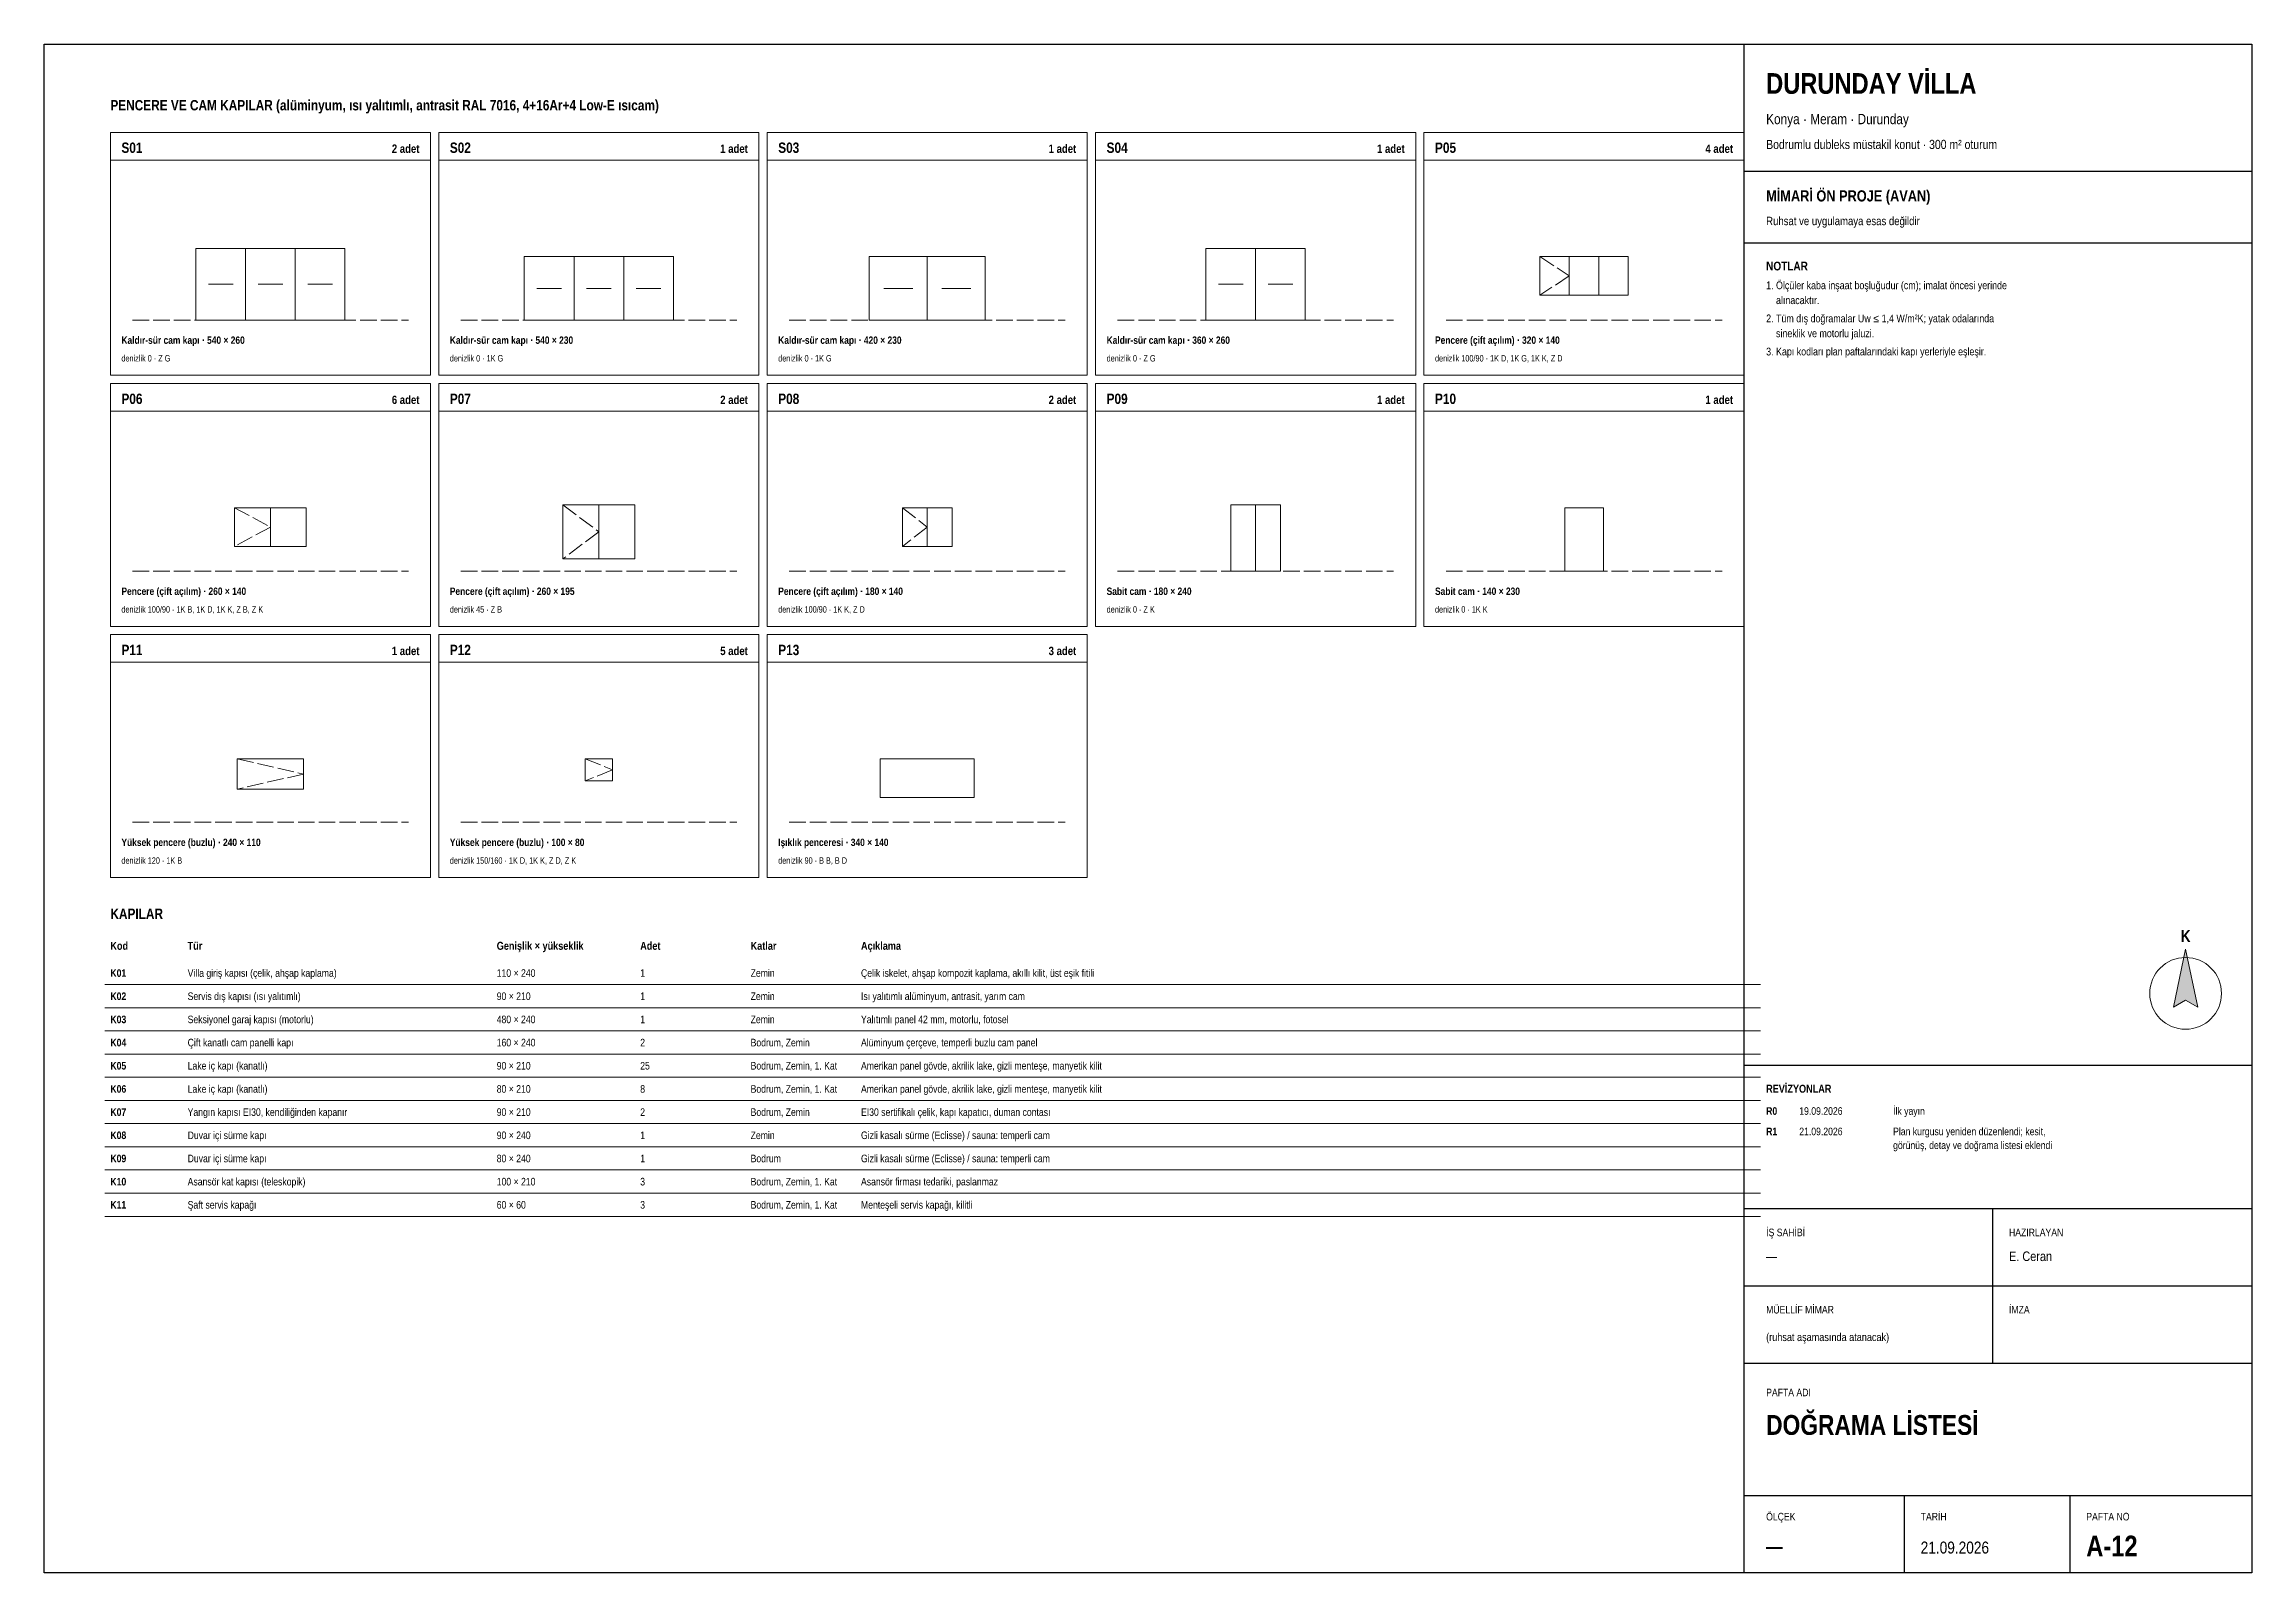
# Paper-space layout 'A-12 DOGRAMA LISTESI' of a CAD drawing. Header units: centimetres, sheet in millimetres. Extents: x 10 to 410, y 10 to 287.
import ezdxf
from ezdxf.enums import TextEntityAlignment as Align

# ---------------------------------------------------------------- set-up
doc = ezdxf.new("R2010")
doc.units = ezdxf.units.CM
doc.header["$LTSCALE"] = 0.25
doc.linetypes.add('ACAD_ISO02W100', pattern=[15, 12, -3])
for name, color, linetype, lineweight in [('M-GOST-ANTET', 176, 'Continuous', 25), ('M-GOST-ANTETYAZI', 177, 'Continuous', 9), ('M-GOST-KUZEYOKU', 1, 'Continuous', 9), ('M-GOST-TABLO', 1, 'Continuous', 9)]:
    doc.layers.add(name, color=color, linetype=linetype, lineweight=lineweight)
doc.styles.add('YAZI', font='arialn.ttf')
doc.styles.add('YAZI-KALIN', font='arialnb.ttf')

psp = doc.layouts.new('A-12 DOGRAMA LISTESI')

# ---------------------------------------------------------------- hatches: boundary and pattern name
at = {"layer": 'M-GOST-KUZEYOKU'}
h = psp.add_hatch(color=256, dxfattribs=at)
h.dxf.hatch_style = 1
h.paths.add_polyline_path([(398, 123), (400.2, 112.5), (398, 113.8), (395.8, 112.5)])

# ---------------------------------------------------------------- linework, layer by layer
at = {"layer": 'M-GOST-ANTET'}
for p, q in [((318, 264), (410, 264)), ((318, 251), (410, 251)), ((318, 102), (410, 102)), ((318, 76), (410, 76)), ((363, 76), (363, 62)), ((318, 62), (410, 62)), ((363, 62), (363, 48)), ((318, 48), (410, 48)), ((318, 24), (410, 24)), ((347, 24), (347, 10)), ((377, 24), (377, 10))]:
    psp.add_line(p, q, dxfattribs=at)
for points in [[(10, 287), (410, 287), (410, 10), (10, 10)], [(318, 287), (410, 287), (410, 10), (318, 10)]]:
    psp.add_lwpolyline(points, close=True, dxfattribs=at)
at = {"layer": 'M-GOST-KUZEYOKU'}
psp.add_lwpolyline([(398, 123), (400.2, 112.5), (398, 113.8), (395.8, 112.5)], close=True, dxfattribs=at)
psp.add_circle((398, 115), 6.5, dxfattribs=at)
at = {"layer": 'M-GOST-TABLO'}
for p, q in [((46.5, 250), (46.5, 237)), ((55.5, 250), (55.5, 237)), ((106, 248.5), (106, 237)), ((115, 248.5), (115, 237)), ((170, 248.5), (170, 237)), ((229.5, 250), (229.5, 237)), ((286.33, 248.5), (286.33, 241.5)), ((291.67, 248.5), (291.67, 241.5)), ((39.75, 243.5), (44.25, 243.5)), ((48.75, 243.5), (53.25, 243.5)), ((57.75, 243.5), (62.25, 243.5)), ((99.25, 242.75), (103.75, 242.75)), ((108.25, 242.75), (112.75, 242.75)), ((117.25, 242.75), (121.75, 242.75)), ((162.12, 242.75), (167.38, 242.75)), ((172.62, 242.75), (177.88, 242.75)), ((222.75, 243.5), (227.25, 243.5)), ((231.75, 243.5), (236.25, 243.5)), ((51, 203), (51, 196)), ((110.5, 203.5), (110.5, 193.75)), ((170, 203), (170, 196)), ((229.5, 203.5), (229.5, 191.5)), ((21, 116.6), (321, 116.6)), ((21, 112.4), (321, 112.4)), ((21, 108.2), (321, 108.2)), ((21, 104), (321, 104)), ((21, 99.8), (321, 99.8)), ((21, 95.6), (321, 95.6)), ((21, 91.4), (321, 91.4)), ((21, 87.2), (321, 87.2)), ((21, 83), (321, 83)), ((21, 78.8), (321, 78.8)), ((21, 74.6), (321, 74.6))]:
    psp.add_line(p, q, dxfattribs=at)
at = {"layer": 'M-GOST-TABLO', "linetype": 'ACAD_ISO02W100'}
for p, q in [((26, 237), (76, 237)), ((85.5, 237), (135.5, 237)), ((145, 237), (195, 237)), ((204.5, 237), (254.5, 237)), ((264, 237), (314, 237)), ((26, 191.5), (76, 191.5)), ((85.5, 191.5), (135.5, 191.5)), ((145, 191.5), (195, 191.5)), ((204.5, 191.5), (254.5, 191.5)), ((264, 191.5), (314, 191.5)), ((26, 146), (76, 146)), ((85.5, 146), (135.5, 146)), ((145, 146), (195, 146))]:
    psp.add_line(p, q, dxfattribs=at)
at = {"layer": 'M-GOST-TABLO'}
for points in [[(22, 271), (80, 271), (80, 227), (22, 227)], [(22, 271), (80, 271), (80, 266), (22, 266)], [(81.5, 271), (139.5, 271), (139.5, 227), (81.5, 227)], [(81.5, 271), (139.5, 271), (139.5, 266), (81.5, 266)], [(141, 271), (199, 271), (199, 227), (141, 227)], [(141, 271), (199, 271), (199, 266), (141, 266)], [(200.5, 271), (258.5, 271), (258.5, 227), (200.5, 227)], [(200.5, 271), (258.5, 271), (258.5, 266), (200.5, 266)], [(260, 271), (318, 271), (318, 227), (260, 227)], [(260, 271), (318, 271), (318, 266), (260, 266)], [(37.5, 250), (64.5, 250), (64.5, 237), (37.5, 237)], [(97, 248.5), (124, 248.5), (124, 237), (97, 237)], [(159.5, 248.5), (180.5, 248.5), (180.5, 237), (159.5, 237)], [(220.5, 250), (238.5, 250), (238.5, 237), (220.5, 237)], [(281, 248.5), (297, 248.5), (297, 241.5), (281, 241.5)], [(22, 225.5), (80, 225.5), (80, 181.5), (22, 181.5)], [(22, 225.5), (80, 225.5), (80, 220.5), (22, 220.5)], [(81.5, 225.5), (139.5, 225.5), (139.5, 181.5), (81.5, 181.5)], [(81.5, 225.5), (139.5, 225.5), (139.5, 220.5), (81.5, 220.5)], [(141, 225.5), (199, 225.5), (199, 181.5), (141, 181.5)], [(141, 225.5), (199, 225.5), (199, 220.5), (141, 220.5)], [(200.5, 225.5), (258.5, 225.5), (258.5, 181.5), (200.5, 181.5)], [(200.5, 225.5), (258.5, 225.5), (258.5, 220.5), (200.5, 220.5)], [(260, 225.5), (318, 225.5), (318, 181.5), (260, 181.5)], [(260, 225.5), (318, 225.5), (318, 220.5), (260, 220.5)], [(44.5, 203), (57.5, 203), (57.5, 196), (44.5, 196)], [(104, 203.5), (117, 203.5), (117, 193.75), (104, 193.75)], [(165.5, 203), (174.5, 203), (174.5, 196), (165.5, 196)], [(225, 203.5), (234, 203.5), (234, 191.5), (225, 191.5)], [(285.5, 203), (292.5, 203), (292.5, 191.5), (285.5, 191.5)], [(22, 180), (80, 180), (80, 136), (22, 136)], [(22, 180), (80, 180), (80, 175), (22, 175)], [(81.5, 180), (139.5, 180), (139.5, 136), (81.5, 136)], [(81.5, 180), (139.5, 180), (139.5, 175), (81.5, 175)], [(141, 180), (199, 180), (199, 136), (141, 136)], [(141, 180), (199, 180), (199, 175), (141, 175)], [(45, 157.5), (57, 157.5), (57, 152), (45, 152)], [(108, 157.5), (113, 157.5), (113, 153.5), (108, 153.5)], [(161.5, 157.5), (178.5, 157.5), (178.5, 150.5), (161.5, 150.5)]]:
    psp.add_lwpolyline(points, close=True, dxfattribs=at)
at = {"layer": 'M-GOST-TABLO', "linetype": 'ACAD_ISO02W100'}
for points in [[(281, 248.5), (286.33, 245), (281, 241.5)], [(44.5, 203), (51, 199.5), (44.5, 196)], [(104, 203.5), (110.5, 198.62), (104, 193.75)], [(165.5, 203), (170, 199.5), (165.5, 196)], [(45, 157.5), (57, 154.75), (45, 152)], [(108, 157.5), (113, 155.5), (108, 153.5)]]:
    psp.add_lwpolyline(points, dxfattribs=at)

# ---------------------------------------------------------------- texts
at = {"layer": 'M-GOST-ANTETYAZI'}
for s, height, style, p in [('DURUNDAY VİLLA', 3.744, 'YAZI-KALIN', (322, 278)), ('Konya · Meram · Durunday', 1.872, 'YAZI', (322, 272.5)), ('Bodrumlu dubleks müstakil konut · 300 m² oturum', 1.656, 'YAZI', (322, 268)), ('MİMARİ ÖN PROJE (AVAN)', 2.016, 'YAZI-KALIN', (322, 258.5)), ('Ruhsat ve uygulamaya esas değildir', 1.512, 'YAZI', (322, 254.2)), ('NOTLAR', 1.584, 'YAZI-KALIN', (322, 246)), ('1. Ölçüler kaba inşaat boşluğudur (cm); imalat öncesi yerinde', 1.404, 'YAZI', (322, 242.6)), ('    alınacaktır.', 1.404, 'YAZI', (322, 239.9)), ('2. Tüm dış doğramalar Uw ≤ 1,4 W/m²K; yatak odalarında', 1.404, 'YAZI', (322, 236.6)), ('3. Kapı kodları plan paftalarındaki kapı yerleriyle eşleşir.', 1.404, 'YAZI', (322, 230.6)), ('    sineklik ve motorlu jaluzi.', 1.404, 'YAZI', (322, 233.9)), ('REVİZYONLAR', 1.44, 'YAZI-KALIN', (322, 97)), ('R0', 1.368, 'YAZI-KALIN', (322, 93)), ('19.09.2026', 1.368, 'YAZI', (328, 93)), ('İlk yayın', 1.368, 'YAZI', (345, 93)), ('R1', 1.368, 'YAZI-KALIN', (322, 89.3)), ('21.09.2026', 1.368, 'YAZI', (328, 89.3)), ('görünüş, detay ve doğrama listesi eklendi', 1.368, 'YAZI', (345, 86.8)), ('Plan kurgusu yeniden düzenlendi; kesit,', 1.368, 'YAZI', (345, 89.3)), ('İŞ SAHİBİ', 1.368, 'YAZI', (322, 71)), ('HAZIRLAYAN', 1.368, 'YAZI', (366, 71)), ('E. Ceran', 1.728, 'YAZI', (366, 66.5)), ('—', 1.73, 'YAZI', (322, 66.5)), ('MÜELLİF MİMAR', 1.368, 'YAZI', (322, 57)), ('İMZA', 1.368, 'YAZI', (366, 57)), ('(ruhsat aşamasında atanacak)', 1.44, 'YAZI', (322, 52)), ('PAFTA ADI', 1.368, 'YAZI', (322, 42)), ('DOĞRAMA LİSTESİ', 3.6, 'YAZI-KALIN', (322, 35)), ('ÖLÇEK', 1.368, 'YAZI', (322, 19.5)), ('TARİH', 1.368, 'YAZI', (350, 19.5)), ('PAFTA NO', 1.368, 'YAZI', (380, 19.5)), ('A-12', 3.744, 'YAZI-KALIN', (380, 13)), ('—', 2.59, 'YAZI-KALIN', (322, 13.5)), ('21.09.2026', 2.16, 'YAZI', (350, 13.5))]:
    psp.add_text(s, height=height, dxfattribs=dict(at, style=style)).set_placement(p)
at = {"layer": 'M-GOST-ANTETYAZI', "style": 'YAZI-KALIN'}
psp.add_text('K', height=2.16, dxfattribs=at).set_placement((398, 124.3), align=Align.CENTER)
at = {"layer": 'M-GOST-TABLO'}
for s, height, style, p in [('PENCERE VE CAM KAPILAR (alüminyum, ısı yalıtımlı, antrasit RAL 7016, 4+16Ar+4 Low-E ısıcam)', 1.872, 'YAZI-KALIN', (22, 275)), ('S01', 1.872, 'YAZI-KALIN', (24, 267.3)), ('S02', 1.872, 'YAZI-KALIN', (83.5, 267.3)), ('S03', 1.872, 'YAZI-KALIN', (143, 267.3)), ('S04', 1.872, 'YAZI-KALIN', (202.5, 267.3)), ('P05', 1.872, 'YAZI-KALIN', (262, 267.3)), ('Kaldır-sür cam kapı · 540 × 260', 1.332, 'YAZI-KALIN', (24, 232.7)), ('Kaldır-sür cam kapı · 540 × 230', 1.332, 'YAZI-KALIN', (83.5, 232.7)), ('Kaldır-sür cam kapı · 420 × 230', 1.332, 'YAZI-KALIN', (143, 232.7)), ('Kaldır-sür cam kapı · 360 × 260', 1.332, 'YAZI-KALIN', (202.5, 232.7)), ('Pencere (çift açılım) · 320 × 140', 1.332, 'YAZI-KALIN', (262, 232.7)), ('denizlik 0 · Z G', 1.152, 'YAZI', (24, 229.5)), ('denizlik 0 · 1K G', 1.152, 'YAZI', (83.5, 229.5)), ('denizlik 0 · 1K G', 1.152, 'YAZI', (143, 229.5)), ('denizlik 0 · Z G', 1.152, 'YAZI', (202.5, 229.5)), ('denizlik 100/90 · 1K D, 1K G, 1K K, Z D', 1.152, 'YAZI', (262, 229.5)), ('P06', 1.872, 'YAZI-KALIN', (24, 221.8)), ('P07', 1.872, 'YAZI-KALIN', (83.5, 221.8)), ('P08', 1.872, 'YAZI-KALIN', (143, 221.8)), ('P09', 1.872, 'YAZI-KALIN', (202.5, 221.8)), ('P10', 1.872, 'YAZI-KALIN', (262, 221.8)), ('Pencere (çift açılım) · 260 × 140', 1.332, 'YAZI-KALIN', (24, 187.2)), ('Pencere (çift açılım) · 260 × 195', 1.332, 'YAZI-KALIN', (83.5, 187.2)), ('Pencere (çift açılım) · 180 × 140', 1.332, 'YAZI-KALIN', (143, 187.2)), ('Sabit cam · 180 × 240', 1.332, 'YAZI-KALIN', (202.5, 187.2)), ('Sabit cam · 140 × 230', 1.332, 'YAZI-KALIN', (262, 187.2)), ('denizlik 100/90 · 1K B, 1K D, 1K K, Z B, Z K', 1.152, 'YAZI', (24, 184)), ('denizlik 45 · Z B', 1.152, 'YAZI', (83.5, 184)), ('denizlik 100/90 · 1K K, Z D', 1.152, 'YAZI', (143, 184)), ('denizlik 0 · Z K', 1.152, 'YAZI', (202.5, 184)), ('denizlik 0 · 1K K', 1.152, 'YAZI', (262, 184)), ('P11', 1.872, 'YAZI-KALIN', (24, 176.3)), ('P12', 1.872, 'YAZI-KALIN', (83.5, 176.3)), ('P13', 1.872, 'YAZI-KALIN', (143, 176.3)), ('Yüksek pencere (buzlu) · 240 × 110', 1.332, 'YAZI-KALIN', (24, 141.7)), ('Yüksek pencere (buzlu) · 100 × 80', 1.332, 'YAZI-KALIN', (83.5, 141.7)), ('Işıklık penceresi · 340 × 140', 1.332, 'YAZI-KALIN', (143, 141.7)), ('denizlik 120 · 1K B', 1.152, 'YAZI', (24, 138.5)), ('denizlik 150/160 · 1K D, 1K K, Z D, Z K', 1.152, 'YAZI', (83.5, 138.5)), ('denizlik 90 · B B, B D', 1.152, 'YAZI', (143, 138.5)), ('KAPILAR', 1.872, 'YAZI-KALIN', (22, 128.5)), ('Kod', 1.44, 'YAZI-KALIN', (22, 122.9)), ('Tür', 1.44, 'YAZI-KALIN', (36, 122.9)), ('Genişlik × yükseklik', 1.44, 'YAZI-KALIN', (92, 122.9)), ('Adet', 1.44, 'YAZI-KALIN', (118, 122.9)), ('Katlar', 1.44, 'YAZI-KALIN', (138, 122.9)), ('Açıklama', 1.44, 'YAZI-KALIN', (158, 122.9)), ('K01', 1.368, 'YAZI-KALIN', (22, 118)), ('Villa giriş kapısı (çelik, ahşap kaplama)', 1.368, 'YAZI', (36, 118)), ('110 × 240', 1.368, 'YAZI', (92, 118)), ('1', 1.37, 'YAZI', (118, 118)), ('Zemin', 1.368, 'YAZI', (138, 118)), ('Çelik iskelet, ahşap kompozit kaplama, akıllı kilit, üst eşik fitili', 1.368, 'YAZI', (158, 118)), ('K02', 1.368, 'YAZI-KALIN', (22, 113.8)), ('Servis dış kapısı (ısı yalıtımlı)', 1.368, 'YAZI', (36, 113.8)), ('90 × 210', 1.368, 'YAZI', (92, 113.8)), ('1', 1.37, 'YAZI', (118, 113.8)), ('Zemin', 1.368, 'YAZI', (138, 113.8)), ('Isı yalıtımlı alüminyum, antrasit, yarım cam', 1.368, 'YAZI', (158, 113.8)), ('K03', 1.368, 'YAZI-KALIN', (22, 109.6)), ('Seksiyonel garaj kapısı (motorlu)', 1.368, 'YAZI', (36, 109.6)), ('480 × 240', 1.368, 'YAZI', (92, 109.6)), ('1', 1.37, 'YAZI', (118, 109.6)), ('Zemin', 1.368, 'YAZI', (138, 109.6)), ('Yalıtımlı panel 42 mm, motorlu, fotosel', 1.368, 'YAZI', (158, 109.6)), ('K04', 1.368, 'YAZI-KALIN', (22, 105.4)), ('Çift kanatlı cam panelli kapı', 1.368, 'YAZI', (36, 105.4)), ('160 × 240', 1.368, 'YAZI', (92, 105.4)), ('2', 1.37, 'YAZI', (118, 105.4)), ('Bodrum, Zemin', 1.368, 'YAZI', (138, 105.4)), ('Alüminyum çerçeve, temperli buzlu cam panel', 1.368, 'YAZI', (158, 105.4)), ('K05', 1.368, 'YAZI-KALIN', (22, 101.2)), ('Lake iç kapı (kanatlı)', 1.368, 'YAZI', (36, 101.2)), ('90 × 210', 1.368, 'YAZI', (92, 101.2)), ('25', 1.368, 'YAZI', (118, 101.2)), ('Bodrum, Zemin, 1. Kat', 1.368, 'YAZI', (138, 101.2)), ('Amerikan panel gövde, akrilik lake, gizli menteşe, manyetik kilit', 1.368, 'YAZI', (158, 101.2)), ('K06', 1.368, 'YAZI-KALIN', (22, 97)), ('Lake iç kapı (kanatlı)', 1.368, 'YAZI', (36, 97)), ('80 × 210', 1.368, 'YAZI', (92, 97)), ('8', 1.37, 'YAZI', (118, 97)), ('Bodrum, Zemin, 1. Kat', 1.368, 'YAZI', (138, 97)), ('Amerikan panel gövde, akrilik lake, gizli menteşe, manyetik kilit', 1.368, 'YAZI', (158, 97)), ('K07', 1.368, 'YAZI-KALIN', (22, 92.8)), ('Yangın kapısı EI30, kendiliğinden kapanır', 1.368, 'YAZI', (36, 92.8)), ('90 × 210', 1.368, 'YAZI', (92, 92.8)), ('2', 1.37, 'YAZI', (118, 92.8)), ('Bodrum, Zemin', 1.368, 'YAZI', (138, 92.8)), ('EI30 sertifikalı çelik, kapı kapatıcı, duman contası', 1.368, 'YAZI', (158, 92.8)), ('K08', 1.368, 'YAZI-KALIN', (22, 88.6)), ('Duvar içi sürme kapı', 1.368, 'YAZI', (36, 88.6)), ('90 × 240', 1.368, 'YAZI', (92, 88.6)), ('1', 1.37, 'YAZI', (118, 88.6)), ('Zemin', 1.368, 'YAZI', (138, 88.6)), ('Gizli kasalı sürme (Eclisse) / sauna: temperli cam', 1.368, 'YAZI', (158, 88.6)), ('K09', 1.368, 'YAZI-KALIN', (22, 84.4)), ('Duvar içi sürme kapı', 1.368, 'YAZI', (36, 84.4)), ('80 × 240', 1.368, 'YAZI', (92, 84.4)), ('1', 1.37, 'YAZI', (118, 84.4)), ('Bodrum', 1.368, 'YAZI', (138, 84.4)), ('Gizli kasalı sürme (Eclisse) / sauna: temperli cam', 1.368, 'YAZI', (158, 84.4)), ('K10', 1.368, 'YAZI-KALIN', (22, 80.2)), ('Asansör kat kapısı (teleskopik)', 1.368, 'YAZI', (36, 80.2)), ('100 × 210', 1.368, 'YAZI', (92, 80.2)), ('3', 1.37, 'YAZI', (118, 80.2)), ('Bodrum, Zemin, 1. Kat', 1.368, 'YAZI', (138, 80.2)), ('Asansör firması tedariki, paslanmaz', 1.368, 'YAZI', (158, 80.2)), ('K11', 1.368, 'YAZI-KALIN', (22, 76)), ('Şaft servis kapağı', 1.368, 'YAZI', (36, 76)), ('60 × 60', 1.368, 'YAZI', (92, 76)), ('3', 1.37, 'YAZI', (118, 76)), ('Bodrum, Zemin, 1. Kat', 1.368, 'YAZI', (138, 76)), ('Menteşeli servis kapağı, kilitli', 1.368, 'YAZI', (158, 76))]:
    psp.add_text(s, height=height, dxfattribs=dict(at, style=style)).set_placement(p)
at = {"layer": 'M-GOST-TABLO', "style": 'YAZI-KALIN'}
for s, p in [('2 adet', (78, 267.3)), ('1 adet', (137.5, 267.3)), ('1 adet', (197, 267.3)), ('1 adet', (256.5, 267.3)), ('4 adet', (316, 267.3)), ('6 adet', (78, 221.8)), ('2 adet', (137.5, 221.8)), ('2 adet', (197, 221.8)), ('1 adet', (256.5, 221.8)), ('1 adet', (316, 221.8)), ('1 adet', (78, 176.3)), ('5 adet', (137.5, 176.3)), ('3 adet', (197, 176.3))]:
    psp.add_text(s, height=1.512, dxfattribs=at).set_placement(p, align=Align.RIGHT)

doc.saveas('drawing.dxf')
